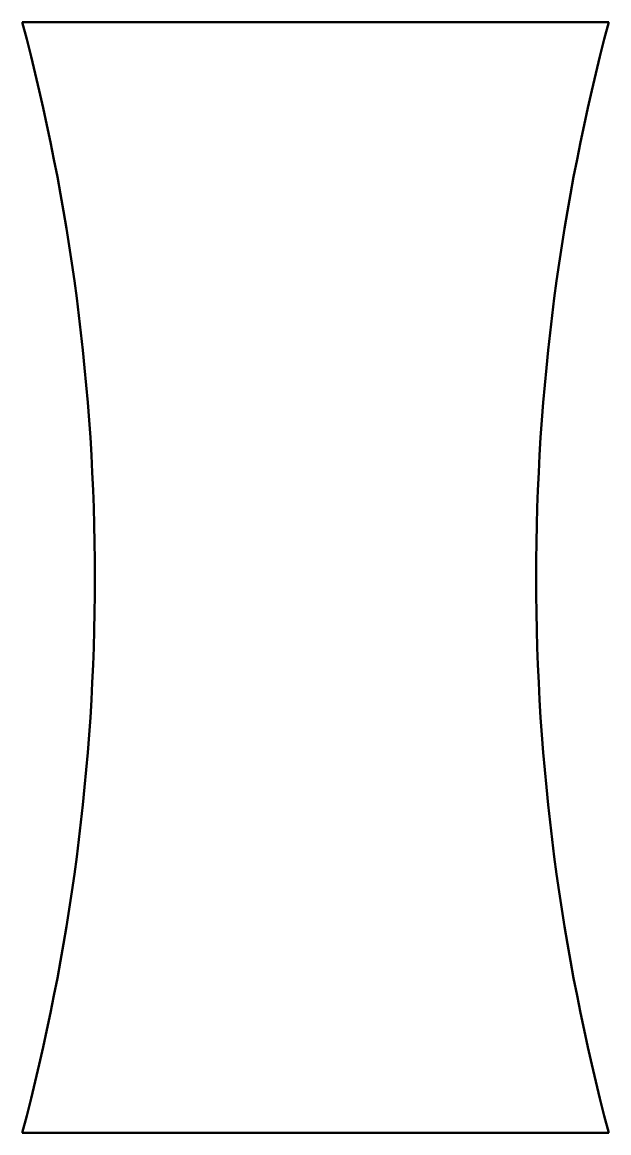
# Model space of a CAD drawing. Header units: millimetres. Extents: x 179.4 to 220.6, y 161 to 239.
import ezdxf

# ---------------------------------------------------------------- set-up
doc = ezdxf.new("R2010")
doc.units = ezdxf.units.MM
doc.layers.add('Visible (ISO)', color=7, linetype='Continuous', lineweight=50)

msp = doc.modelspace()

# ---------------------------------------------------------------- linework, layer by layer
at = {"layer": 'Visible (ISO)'}
for p, q in [((220.6058, 239), (179.3942, 239)), ((179.3942, 161), (220.6058, 161))]:
    msp.add_line(p, q, dxfattribs=at)
for centre, start, end in [((33, 200), 345.0826, 14.9174), ((367, 200), 165.0826, 194.9174)]:
    msp.add_arc(centre, 151.5, start, end, dxfattribs=at)

doc.saveas('drawing.dxf')
